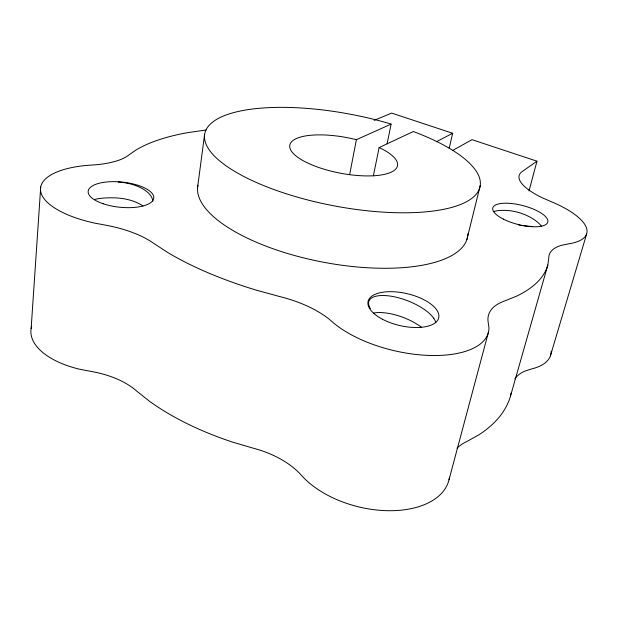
<?xml version="1.0" encoding="UTF-8"?>
<svg xmlns="http://www.w3.org/2000/svg" width="618" height="618" viewBox="0 0 618 618"><rect width="100%" height="100%" fill="white"/><g stroke="black" fill="none" stroke-linecap="round" stroke-linejoin="round"><path stroke-width="0.93" d="M31.132 328.575L40.711 186.968M197.66 186.868L204.55 134.724M457.003 448.197A78.463 43.33 20.1 0 1 466.891 441.476L478.571 435.026A209.873 104.627 10.5 0 0 510.584 395.767L547.826 265.037L548.815 257.729A72.383 26.265 17 0 1 561.422 245.331L568.297 243.894A68.498 23.561 14.5 0 0 550.329 201.29L542.264 197.775A59.297 18.301 14.9 0 1 522.164 171.58L536.98 161.182L472.021 139.683L452.755 150.39M510.584 395.767L511.04 393.087M349.618 174.755L356.393 139.699L391.132 124.102L387.069 143.847M373.372 175.836L379.12 147.571L413.318 131.534L414.802 132.082A140.186 46.528 10.8 0 1 416.787 212.476A140.186 46.528 10.8 0 1 205.431 142.519A140.186 46.528 10.8 0 1 386.876 122.835L391.132 124.102M449.186 148.289L452.662 133.279L391.688 113.102L374.129 120.348M466.899 239.421L480.201 185.678M449.008 479.761L488.498 332.02M528.977 190.993L536.98 161.182M550.414 355.821L586.606 234.114M436.401 141.723L452.662 133.279M356.393 139.699L355.327 139.429A54.84 18.084 10.8 0 0 290.105 148.583A54.84 18.084 10.8 0 0 368.011 175.929A54.84 18.084 10.8 0 0 380.812 148.374L379.12 147.571M449.487 477.281A81.97 47.918 14 0 1 388.622 510.707A81.97 47.918 14 0 1 301.731 475.682L299.29 472.994A84.944 54.384 7.5 0 0 252.924 448.096L232.6 442.117A209.873 104.627 10.5 0 1 149.34 401.152L136.817 391.179A81.568 45.786 1 0 0 93.256 371.804L81.074 369.556A75.064 37.489 3.8 0 1 31.672 326.227M551.171 351.209A65.044 29.37 15.7 0 1 531.951 368.83L525.207 370.97A68.42 32.406 19.2 0 0 514.786 378.927M467.896 233.797A137.266 51.812 10.8 0 1 326.543 262.804A137.266 51.812 10.8 0 1 197.938 185.245M547.826 265.037A222.163 84.82 10.7 0 1 516.841 296.03L504.976 300.858A83.693 35.782 17.4 0 0 488.05 321.36L488.969 327.857A87.578 39.591 13.1 0 1 428.405 355.404A87.578 39.591 13.1 0 1 332.245 321.8L329.518 319.436A91.348 45.539 8.8 0 0 279.205 296.416L257.397 290.468A222.163 84.82 10.7 0 1 167.64 252.453L154.067 243.592A87.153 37.999 4.2 0 0 107.377 225.493L94.407 223.059A79.598 30.537 5.9 0 1 40.51 189.888A79.598 30.537 5.9 0 1 91.186 165.083L94.933 164.844A69.023 23.368 5.5 0 0 128.822 154.971L136.3 149.803A222.163 84.82 10.7 0 1 188.173 132.584L201.19 130.699A59.707 18.579 7.7 0 0 206.088 129.989M541.654 226.458A27.926 12.885 19.1 0 0 507.007 210.452A28.034 6.481 10.3 0 0 493.658 211.673M532.191 226.489A28.034 6.481 10.3 0 1 522.048 225.462M520.279 225.184A28.034 6.481 10.3 0 1 518.502 224.875M370.336 308.552A35.805 14.183 21 0 1 390.653 296.138A35.805 14.183 21 0 1 433.697 318.216M433.697 318.231A35.62 18.246 4.7 0 1 435.76 322.774M373.712 313.04A35.543 14.631 21.2 0 1 421.515 327.285M94.546 199.483A32.43 8.598 4.7 0 1 116.601 197.945A32.321 16.802 6.9 0 1 142.936 205.941M118.177 182.047A32.538 16.501 7.1 0 1 152.785 201.059M503.261 219.058A28.389 9.749 14.4 0 0 547.618 222.573A28.389 9.749 14.4 0 0 509.997 203.376A28.389 9.749 14.4 0 0 503.261 219.058M103.206 203.762A32.97 12.63 5.9 0 0 153.751 198.193A32.97 12.63 5.9 0 0 105.941 182.055A32.97 12.63 5.9 0 0 103.206 203.762M382.295 319.158A36.261 16.354 13.1 0 0 438.68 317.961A36.261 16.354 13.1 0 0 389.216 291.688A36.261 16.354 13.1 0 0 382.295 319.158"/></g></svg>
